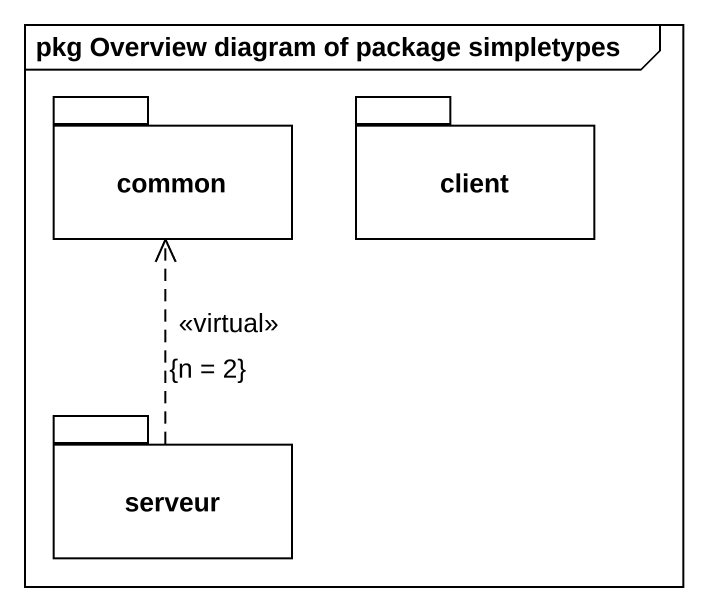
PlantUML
@startuml
mainframe pkg Overview diagram of package simpletypes
package common {
}
package client {
}
package serveur {
}
serveur .up.> common : <<virtual>>\n{n = 2}
@enduml
